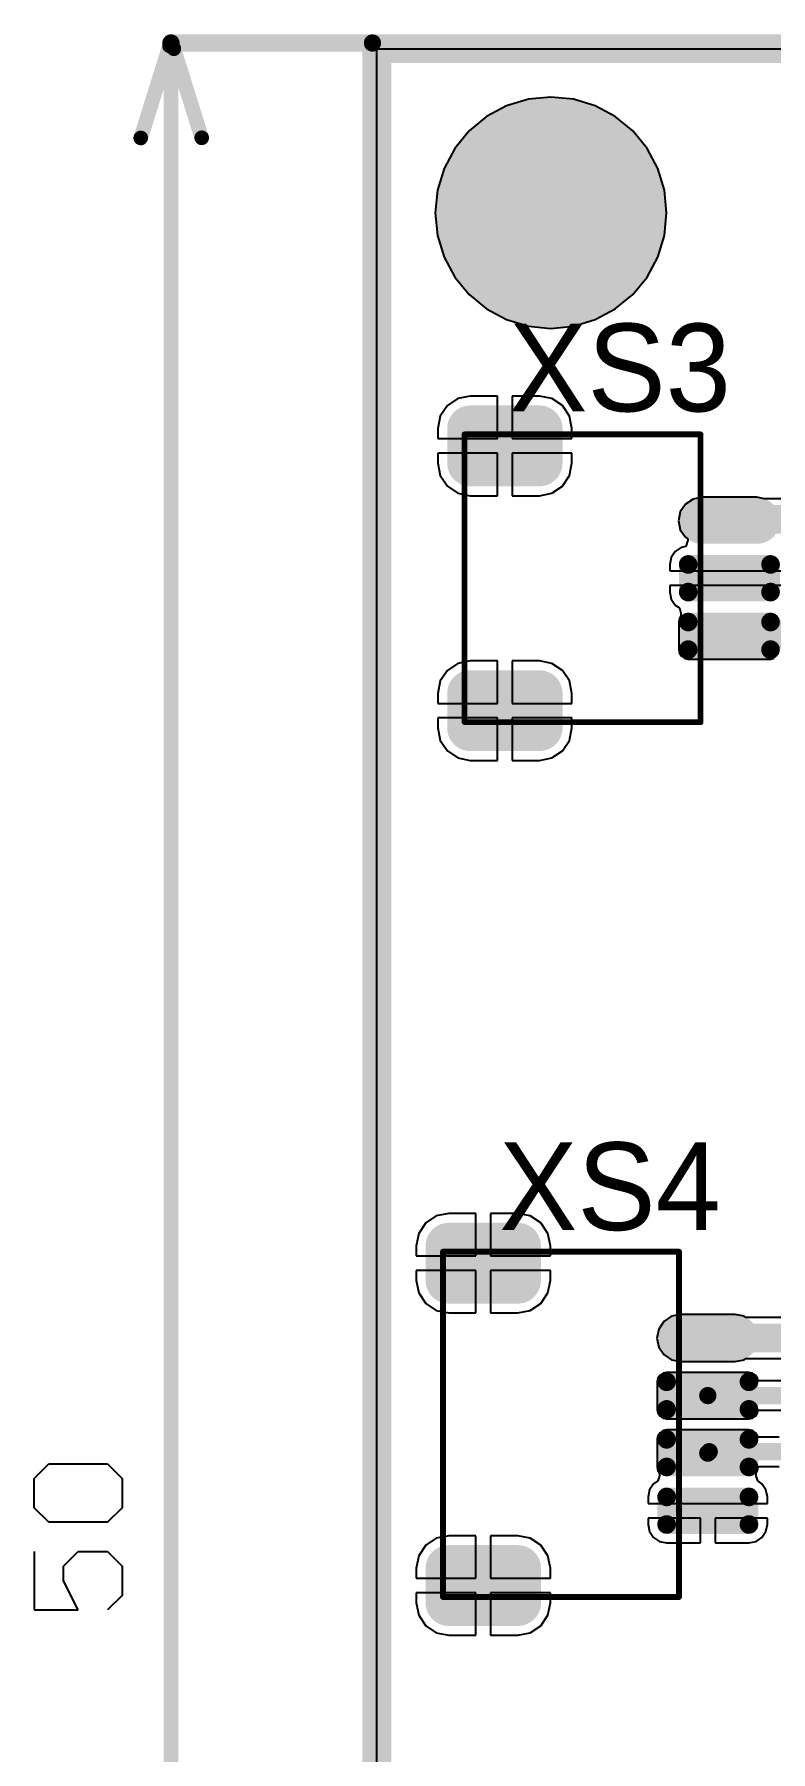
# Model space of a CAD drawing. Header units: millimetres. Extents: x 33 to 142, y 42 to 97.
# Drawn here: x 33.33 to 46.12, y 66.81 to 96.65 of the extents above; entities that cross this region are included whole.
import ezdxf

# ---------------------------------------------------------------- set-up
doc = ezdxf.new("R2010")
doc.units = ezdxf.units.MM
for name, color, linetype in [('BottomLayer', 5, 'Continuous'), ('BottomOverlay', 54, 'Continuous'), ('BottomSolder', 6, 'Continuous'), ('MultiLayer', 9, 'Continuous'), ('TopLayer', 1, 'Continuous'), ('TopOverlay', 2, 'Continuous'), ('TopPaste', 8, 'Continuous'), ('TopSolder', 216, 'Continuous'), ('ViaHoleLayer', 16, 'Continuous')]:
    doc.layers.add(name, color=color, linetype=linetype)

# ---------------------------------------------------------------- blocks, each defined once
blk = doc.blocks.new('CI1102M1H_74')
at = {"layer": 'TopLayer', "const_width": 0.6}
blk.add_lwpolyline([(1.5, 2.675), (1.5, 1.725)], dxfattribs=at)
at = {"layer": 'TopLayer'}
for points, const_width in [([(1.35, 2.675, 1), (1.65, 2.675, 1)], 0.3), ([(2.23, 2.915, 1), (2.29, 2.915, 1)], 0.06), ([(2.71, 2.915, 1), (2.77, 2.915, 1)], 0.06), ([(3.23, 2.915, 1), (3.29, 2.915, 1)], 0.06), ([(3.71, 2.915, 1), (3.77, 2.915, 1)], 0.06), ([(4.23, 2.915, 1), (4.29, 2.915, 1)], 0.06), ([(4.71, 2.915, 1), (4.77, 2.915, 1)], 0.06), ([(1.35, 1.725, 1), (1.65, 1.725, 1)], 0.3), ([(2.23, 1.485, 1), (2.29, 1.485, 1)], 0.06), ([(2.71, 1.485, 1), (2.77, 1.485, 1)], 0.06), ([(3.23, 1.485, 1), (3.29, 1.485, 1)], 0.06), ([(3.71, 1.485, 1), (3.77, 1.485, 1)], 0.06), ([(4.23, 1.485, 1), (4.29, 1.485, 1)], 0.06), ([(4.71, 1.485, 1), (4.77, 1.485, 1)], 0.06), ([(-0.25, -1.1, 1), (0.05, -1.1, 1)], 0.3), ([(0.35, -1.1, 1), (0.65, -1.1, 1)], 0.3), ([(5.35, -1.1, 1), (5.65, -1.1, 1)], 0.3), ([(5.95, -1.1, 1), (6.25, -1.1, 1)], 0.3), ([(-0.25, -2.3, 1), (0.05, -2.3, 1)], 0.3), ([(0.35, -2.3, 1), (0.65, -2.3, 1)], 0.3), ([(5.35, -2.3, 1), (5.65, -2.3, 1)], 0.3), ([(5.95, -2.3, 1), (6.25, -2.3, 1)], 0.3)]:
    blk.add_lwpolyline(points, format="xyb", close=True, dxfattribs=dict(at, const_width=const_width))
for points in [[(2.8, 1.485), (2.8, 2.915), (2.2, 1.485), (2.2, 2.915)], [(2.74, 1.425), (2.74, 2.975), (2.26, 1.425), (2.26, 2.975)], [(3.8, 1.485), (3.8, 2.915), (3.2, 1.485), (3.2, 2.915)], [(3.74, 1.425), (3.74, 2.975), (3.26, 1.425), (3.26, 2.975)], [(4.8, 1.485), (4.8, 2.915), (4.2, 1.485), (4.2, 2.915)], [(4.74, 1.425), (4.74, 2.975), (4.26, 1.425), (4.26, 2.975)], [(0.5, -2.6), (0.5, -0.8), (-0.1, -2.6), (-0.1, -0.8)], [(6.1, -2.6), (6.1, -0.8), (5.5, -2.6), (5.5, -0.8)], [(0.8, -2.3), (0.8, -1.1), (-0.4, -2.3), (-0.4, -1.1)], [(6.4, -2.3), (6.4, -1.1), (5.2, -2.3), (5.2, -1.1)]]:
    blk.add_solid(points, dxfattribs=at)
at = {"layer": 'TopOverlay', "const_width": 0.1}
for points in [[(0, 0), (0, 1.7)], [(6, 1.7), (0, 1.7)], [(6, -2.4), (6, 1.7)], [(0, -2.4), (0, 0.6)], [(5, -2.4), (0, -2.4)], [(6, -2.4), (4.5, -2.4)]]:
    blk.add_lwpolyline(points, dxfattribs=at)
at = {"layer": 'TopOverlay', "const_width": 0.05}
for points in [[(-0.025, 1.7, 1), (0.025, 1.7, 1)], [(-0.025, 1.7, 1), (0.025, 1.7, 1)], [(5.975, 1.7, 1), (6.025, 1.7, 1)], [(5.975, 1.7, 1), (6.025, 1.7, 1)], [(-0.025, 0.6, 1), (0.025, 0.6, 1)], [(-0.025, 0, 1), (0.025, 0, 1)], [(-0.025, -2.4, 1), (0.025, -2.4, 1)], [(-0.025, -2.4, 1), (0.025, -2.4, 1)], [(4.475, -2.4, 1), (4.525, -2.4, 1)], [(4.975, -2.4, 1), (5.025, -2.4, 1)], [(5.975, -2.4, 1), (6.025, -2.4, 1)], [(5.975, -2.4, 1), (6.025, -2.4, 1)]]:
    blk.add_lwpolyline(points, format="xyb", close=True, dxfattribs=at)
at = {"layer": 'TopPaste', "const_width": 0.6}
blk.add_lwpolyline([(1.5, 2.675), (1.5, 1.725)], dxfattribs=at)
at = {"layer": 'TopPaste'}
for points, const_width in [([(1.35, 2.675, 1), (1.65, 2.675, 1)], 0.3), ([(2.23, 2.915, 1), (2.29, 2.915, 1)], 0.06), ([(2.71, 2.915, 1), (2.77, 2.915, 1)], 0.06), ([(3.23, 2.915, 1), (3.29, 2.915, 1)], 0.06), ([(3.71, 2.915, 1), (3.77, 2.915, 1)], 0.06), ([(4.23, 2.915, 1), (4.29, 2.915, 1)], 0.06), ([(4.71, 2.915, 1), (4.77, 2.915, 1)], 0.06), ([(1.35, 1.725, 1), (1.65, 1.725, 1)], 0.3), ([(2.23, 1.485, 1), (2.29, 1.485, 1)], 0.06), ([(2.71, 1.485, 1), (2.77, 1.485, 1)], 0.06), ([(3.23, 1.485, 1), (3.29, 1.485, 1)], 0.06), ([(3.71, 1.485, 1), (3.77, 1.485, 1)], 0.06), ([(4.23, 1.485, 1), (4.29, 1.485, 1)], 0.06), ([(4.71, 1.485, 1), (4.77, 1.485, 1)], 0.06), ([(-0.25, -1.1, 1), (0.05, -1.1, 1)], 0.3), ([(0.35, -1.1, 1), (0.65, -1.1, 1)], 0.3), ([(5.35, -1.1, 1), (5.65, -1.1, 1)], 0.3), ([(5.95, -1.1, 1), (6.25, -1.1, 1)], 0.3), ([(-0.25, -2.3, 1), (0.05, -2.3, 1)], 0.3), ([(0.35, -2.3, 1), (0.65, -2.3, 1)], 0.3), ([(5.35, -2.3, 1), (5.65, -2.3, 1)], 0.3), ([(5.95, -2.3, 1), (6.25, -2.3, 1)], 0.3)]:
    blk.add_lwpolyline(points, format="xyb", close=True, dxfattribs=dict(at, const_width=const_width))
for points in [[(2.8, 1.485), (2.8, 2.915), (2.2, 1.485), (2.2, 2.915)], [(2.74, 1.425), (2.74, 2.975), (2.26, 1.425), (2.26, 2.975)], [(3.8, 1.485), (3.8, 2.915), (3.2, 1.485), (3.2, 2.915)], [(3.74, 1.425), (3.74, 2.975), (3.26, 1.425), (3.26, 2.975)], [(4.8, 1.485), (4.8, 2.915), (4.2, 1.485), (4.2, 2.915)], [(4.74, 1.425), (4.74, 2.975), (4.26, 1.425), (4.26, 2.975)], [(0.5, -2.6), (0.5, -0.8), (-0.1, -2.6), (-0.1, -0.8)], [(6.1, -2.6), (6.1, -0.8), (5.5, -2.6), (5.5, -0.8)], [(0.8, -2.3), (0.8, -1.1), (-0.4, -2.3), (-0.4, -1.1)], [(6.4, -2.3), (6.4, -1.1), (5.2, -2.3), (5.2, -1.1)]]:
    blk.add_solid(points, dxfattribs=at)
at = {"layer": 'TopSolder', "const_width": 0.803}
blk.add_lwpolyline([(1.5, 2.675), (1.5, 1.725)], dxfattribs=at)
at = {"layer": 'TopSolder'}
for points, const_width in [([(1.299, 2.675, 1), (1.701, 2.675, 1)], 0.402), ([(2.179, 2.915, 1), (2.341, 2.915, 1)], 0.162), ([(2.659, 2.915, 1), (2.821, 2.915, 1)], 0.162), ([(3.179, 2.915, 1), (3.341, 2.915, 1)], 0.162), ([(3.659, 2.915, 1), (3.821, 2.915, 1)], 0.162), ([(4.179, 2.915, 1), (4.341, 2.915, 1)], 0.162), ([(4.659, 2.915, 1), (4.821, 2.915, 1)], 0.162), ([(1.299, 1.725, 1), (1.701, 1.725, 1)], 0.402), ([(2.179, 1.485, 1), (2.341, 1.485, 1)], 0.162), ([(2.659, 1.485, 1), (2.821, 1.485, 1)], 0.162), ([(3.179, 1.485, 1), (3.341, 1.485, 1)], 0.162), ([(3.659, 1.485, 1), (3.821, 1.485, 1)], 0.162), ([(4.179, 1.485, 1), (4.341, 1.485, 1)], 0.162), ([(4.659, 1.485, 1), (4.821, 1.485, 1)], 0.162), ([(-0.301, -1.1, 1), (0.101, -1.1, 1)], 0.402), ([(0.299, -1.1, 1), (0.701, -1.1, 1)], 0.402), ([(5.299, -1.1, 1), (5.701, -1.1, 1)], 0.402), ([(5.899, -1.1, 1), (6.301, -1.1, 1)], 0.402), ([(-0.301, -2.3, 1), (0.101, -2.3, 1)], 0.402), ([(0.299, -2.3, 1), (0.701, -2.3, 1)], 0.402), ([(5.299, -2.3, 1), (5.701, -2.3, 1)], 0.402), ([(5.899, -2.3, 1), (6.301, -2.3, 1)], 0.402)]:
    blk.add_lwpolyline(points, format="xyb", close=True, dxfattribs=dict(at, const_width=const_width))
for points in [[(2.74, 1.323), (2.74, 3.077), (2.26, 1.323), (2.26, 3.077)], [(3.74, 1.323), (3.74, 3.077), (3.26, 1.323), (3.26, 3.077)], [(4.74, 1.323), (4.74, 3.077), (4.26, 1.323), (4.26, 3.077)], [(2.902, 1.485), (2.902, 2.915), (2.098, 1.485), (2.098, 2.915)], [(3.902, 1.485), (3.902, 2.915), (3.098, 1.485), (3.098, 2.915)], [(4.902, 1.485), (4.902, 2.915), (4.098, 1.485), (4.098, 2.915)], [(0.5, -2.702), (0.5, -0.698), (-0.1, -2.702), (-0.1, -0.698)], [(6.1, -2.702), (6.1, -0.698), (5.5, -2.702), (5.5, -0.698)], [(0.902, -2.3), (0.902, -1.1), (-0.502, -2.3), (-0.502, -1.1)], [(6.502, -2.3), (6.502, -1.1), (5.098, -2.3), (5.098, -1.1)]]:
    blk.add_solid(points, dxfattribs=at)
blk = doc.blocks.new('CI1108M1H_____________76')
at = {"layer": 'TopLayer', "const_width": 0.6}
blk.add_lwpolyline([(1.5, 2.675), (1.5, 1.725)], dxfattribs=at)
at = {"layer": 'TopLayer'}
for points, const_width in [([(1.35, 2.675, 1), (1.65, 2.675, 1)], 0.3), ([(2.23, 2.915, 1), (2.29, 2.915, 1)], 0.06), ([(2.71, 2.915, 1), (2.77, 2.915, 1)], 0.06), ([(3.23, 2.915, 1), (3.29, 2.915, 1)], 0.06), ([(3.71, 2.915, 1), (3.77, 2.915, 1)], 0.06), ([(1.35, 1.725, 1), (1.65, 1.725, 1)], 0.3), ([(2.23, 1.485, 1), (2.29, 1.485, 1)], 0.06), ([(2.71, 1.485, 1), (2.77, 1.485, 1)], 0.06), ([(3.23, 1.485, 1), (3.29, 1.485, 1)], 0.06), ([(3.71, 1.485, 1), (3.77, 1.485, 1)], 0.06), ([(-0.25, -1.1, 1), (0.05, -1.1, 1)], 0.3), ([(0.35, -1.1, 1), (0.65, -1.1, 1)], 0.3), ([(4.35, -1.1, 1), (4.65, -1.1, 1)], 0.3), ([(4.95, -1.1, 1), (5.25, -1.1, 1)], 0.3), ([(-0.25, -2.3, 1), (0.05, -2.3, 1)], 0.3), ([(0.35, -2.3, 1), (0.65, -2.3, 1)], 0.3), ([(4.35, -2.3, 1), (4.65, -2.3, 1)], 0.3), ([(4.95, -2.3, 1), (5.25, -2.3, 1)], 0.3)]:
    blk.add_lwpolyline(points, format="xyb", close=True, dxfattribs=dict(at, const_width=const_width))
for points in [[(2.8, 1.485), (2.8, 2.915), (2.2, 1.485), (2.2, 2.915)], [(2.74, 1.425), (2.74, 2.975), (2.26, 1.425), (2.26, 2.975)], [(3.8, 1.485), (3.8, 2.915), (3.2, 1.485), (3.2, 2.915)], [(3.74, 1.425), (3.74, 2.975), (3.26, 1.425), (3.26, 2.975)], [(0.5, -2.6), (0.5, -0.8), (-0.1, -2.6), (-0.1, -0.8)], [(5.1, -2.6), (5.1, -0.8), (4.5, -2.6), (4.5, -0.8)], [(0.8, -2.3), (0.8, -1.1), (-0.4, -2.3), (-0.4, -1.1)], [(5.4, -2.3), (5.4, -1.1), (4.2, -2.3), (4.2, -1.1)]]:
    blk.add_solid(points, dxfattribs=at)
at = {"layer": 'TopOverlay', "const_width": 0.1}
for points in [[(5, 1.7), (0, 1.7)], [(0, 0), (0, 1.7)], [(5, -2.4), (5, 1.7)], [(0, -2.4), (0, 0.6)], [(5, -2.4), (0, -2.4)], [(5, -2.4), (3.5, -2.4)]]:
    blk.add_lwpolyline(points, dxfattribs=at)
at = {"layer": 'TopOverlay', "const_width": 0.05}
for points in [[(-0.025, 1.7, 1), (0.025, 1.7, 1)], [(-0.025, 1.7, 1), (0.025, 1.7, 1)], [(4.975, 1.7, 1), (5.025, 1.7, 1)], [(4.975, 1.7, 1), (5.025, 1.7, 1)], [(-0.025, 0.6, 1), (0.025, 0.6, 1)], [(-0.025, 0, 1), (0.025, 0, 1)], [(-0.025, -2.4, 1), (0.025, -2.4, 1)], [(-0.025, -2.4, 1), (0.025, -2.4, 1)], [(3.475, -2.4, 1), (3.525, -2.4, 1)], [(4.975, -2.4, 1), (5.025, -2.4, 1)], [(4.975, -2.4, 1), (5.025, -2.4, 1)], [(4.975, -2.4, 1), (5.025, -2.4, 1)]]:
    blk.add_lwpolyline(points, format="xyb", close=True, dxfattribs=at)
at = {"layer": 'TopPaste', "const_width": 0.6}
blk.add_lwpolyline([(1.5, 2.675), (1.5, 1.725)], dxfattribs=at)
at = {"layer": 'TopPaste'}
for points, const_width in [([(1.35, 2.675, 1), (1.65, 2.675, 1)], 0.3), ([(2.23, 2.915, 1), (2.29, 2.915, 1)], 0.06), ([(2.71, 2.915, 1), (2.77, 2.915, 1)], 0.06), ([(3.23, 2.915, 1), (3.29, 2.915, 1)], 0.06), ([(3.71, 2.915, 1), (3.77, 2.915, 1)], 0.06), ([(1.35, 1.725, 1), (1.65, 1.725, 1)], 0.3), ([(2.23, 1.485, 1), (2.29, 1.485, 1)], 0.06), ([(2.71, 1.485, 1), (2.77, 1.485, 1)], 0.06), ([(3.23, 1.485, 1), (3.29, 1.485, 1)], 0.06), ([(3.71, 1.485, 1), (3.77, 1.485, 1)], 0.06), ([(-0.25, -1.1, 1), (0.05, -1.1, 1)], 0.3), ([(0.35, -1.1, 1), (0.65, -1.1, 1)], 0.3), ([(4.35, -1.1, 1), (4.65, -1.1, 1)], 0.3), ([(4.95, -1.1, 1), (5.25, -1.1, 1)], 0.3), ([(-0.25, -2.3, 1), (0.05, -2.3, 1)], 0.3), ([(0.35, -2.3, 1), (0.65, -2.3, 1)], 0.3), ([(4.35, -2.3, 1), (4.65, -2.3, 1)], 0.3), ([(4.95, -2.3, 1), (5.25, -2.3, 1)], 0.3)]:
    blk.add_lwpolyline(points, format="xyb", close=True, dxfattribs=dict(at, const_width=const_width))
for points in [[(2.8, 1.485), (2.8, 2.915), (2.2, 1.485), (2.2, 2.915)], [(2.74, 1.425), (2.74, 2.975), (2.26, 1.425), (2.26, 2.975)], [(3.8, 1.485), (3.8, 2.915), (3.2, 1.485), (3.2, 2.915)], [(3.74, 1.425), (3.74, 2.975), (3.26, 1.425), (3.26, 2.975)], [(0.5, -2.6), (0.5, -0.8), (-0.1, -2.6), (-0.1, -0.8)], [(5.1, -2.6), (5.1, -0.8), (4.5, -2.6), (4.5, -0.8)], [(0.8, -2.3), (0.8, -1.1), (-0.4, -2.3), (-0.4, -1.1)], [(5.4, -2.3), (5.4, -1.1), (4.2, -2.3), (4.2, -1.1)]]:
    blk.add_solid(points, dxfattribs=at)
at = {"layer": 'TopSolder', "const_width": 0.803}
blk.add_lwpolyline([(1.5, 2.675), (1.5, 1.725)], dxfattribs=at)
at = {"layer": 'TopSolder'}
for points, const_width in [([(1.299, 2.675, 1), (1.701, 2.675, 1)], 0.402), ([(2.179, 2.915, 1), (2.341, 2.915, 1)], 0.162), ([(2.659, 2.915, 1), (2.821, 2.915, 1)], 0.162), ([(3.179, 2.915, 1), (3.341, 2.915, 1)], 0.162), ([(3.659, 2.915, 1), (3.821, 2.915, 1)], 0.162), ([(1.299, 1.725, 1), (1.701, 1.725, 1)], 0.402), ([(2.179, 1.485, 1), (2.341, 1.485, 1)], 0.162), ([(2.659, 1.485, 1), (2.821, 1.485, 1)], 0.162), ([(3.179, 1.485, 1), (3.341, 1.485, 1)], 0.162), ([(3.659, 1.485, 1), (3.821, 1.485, 1)], 0.162), ([(-0.301, -1.1, 1), (0.101, -1.1, 1)], 0.402), ([(0.299, -1.1, 1), (0.701, -1.1, 1)], 0.402), ([(4.299, -1.1, 1), (4.701, -1.1, 1)], 0.402), ([(4.899, -1.1, 1), (5.301, -1.1, 1)], 0.402), ([(-0.301, -2.3, 1), (0.101, -2.3, 1)], 0.402), ([(0.299, -2.3, 1), (0.701, -2.3, 1)], 0.402), ([(4.299, -2.3, 1), (4.701, -2.3, 1)], 0.402), ([(4.899, -2.3, 1), (5.301, -2.3, 1)], 0.402)]:
    blk.add_lwpolyline(points, format="xyb", close=True, dxfattribs=dict(at, const_width=const_width))
for points in [[(2.74, 1.323), (2.74, 3.077), (2.26, 1.323), (2.26, 3.077)], [(3.74, 1.323), (3.74, 3.077), (3.26, 1.323), (3.26, 3.077)], [(2.902, 1.485), (2.902, 2.915), (2.098, 1.485), (2.098, 2.915)], [(3.902, 1.485), (3.902, 2.915), (3.098, 1.485), (3.098, 2.915)], [(0.5, -2.702), (0.5, -0.698), (-0.1, -2.702), (-0.1, -0.698)], [(5.1, -2.702), (5.1, -0.698), (4.5, -2.702), (4.5, -0.698)], [(0.902, -2.3), (0.902, -1.1), (-0.502, -2.3), (-0.502, -1.1)], [(5.502, -2.3), (5.502, -1.1), (4.098, -2.3), (4.098, -1.1)]]:
    blk.add_solid(points, dxfattribs=at)

msp = doc.modelspace()

# ---------------------------------------------------------------- linework, layer by layer
at = {"layer": 'BottomLayer'}
for p, q in [((39.275, 46.375), (39.275, 96.4)), ((39.275, 96.4), (94.9, 96.4)), ((41.908, 95.521), (41.531, 95.407)), ((42.3, 95.56), (41.908, 95.521)), ((42.692, 95.521), (42.3, 95.56)), ((43.069, 95.407), (42.692, 95.521)), ((41.183, 95.221), (40.879, 94.971)), ((41.531, 95.407), (41.183, 95.221)), ((43.417, 95.221), (43.069, 95.407)), ((43.721, 94.971), (43.417, 95.221)), ((40.879, 94.971), (40.629, 94.667)), ((43.971, 94.667), (43.721, 94.971)), ((40.629, 94.667), (40.443, 94.319)), ((44.157, 94.319), (43.971, 94.667)), ((40.443, 94.319), (40.329, 93.942)), ((44.271, 93.942), (44.157, 94.319)), ((40.329, 93.942), (40.29, 93.55)), ((44.31, 93.55), (44.271, 93.942)), ((40.29, 93.55), (40.329, 93.158)), ((44.271, 93.158), (44.31, 93.55)), ((40.329, 93.158), (40.443, 92.781)), ((44.157, 92.781), (44.271, 93.158)), ((40.443, 92.781), (40.629, 92.433)), ((43.971, 92.433), (44.157, 92.781)), ((40.629, 92.433), (40.879, 92.129)), ((43.721, 92.129), (43.971, 92.433)), ((40.879, 92.129), (41.183, 91.879)), ((43.417, 91.879), (43.721, 92.129)), ((41.183, 91.879), (41.531, 91.693)), ((41.531, 91.693), (41.908, 91.579)), ((42.692, 91.579), (43.069, 91.693)), ((43.069, 91.693), (43.417, 91.879)), ((41.908, 91.579), (42.3, 91.54)), ((42.3, 91.54), (42.692, 91.579))]:
    msp.add_line(p, q, dxfattribs=at)
at = {"layer": 'BottomLayer', "const_width": 1.9}
msp.add_lwpolyline([(41.35, 93.55, 1), (43.25, 93.55, 1)], format="xyb", close=True, dxfattribs=at)
at = {"layer": 'BottomOverlay'}
for p, q in [((33.326, 71.56), (33.58, 71.814)), ((33.58, 71.814), (34.596, 71.814)), ((34.596, 71.814), (34.85, 71.56)), ((33.326, 71.052), (33.326, 71.56)), ((34.85, 71.56), (34.85, 71.052)), ((33.58, 70.799), (33.326, 71.052)), ((34.85, 71.052), (34.596, 70.799)), ((34.596, 70.799), (33.58, 70.799)), ((33.326, 70.291), (33.326, 69.275)), ((33.834, 70.037), (34.088, 70.291)), ((34.088, 70.291), (34.596, 70.291)), ((34.596, 70.291), (34.85, 70.037)), ((33.834, 69.783), (33.834, 70.037)), ((34.85, 70.037), (34.85, 69.529)), ((34.088, 69.275), (33.834, 69.783)), ((34.85, 69.529), (34.596, 69.275)), ((33.326, 69.275), (34.088, 69.275))]:
    msp.add_line(p, q, dxfattribs=at)
for points, const_width in [([(35.175, 94.85), (35.675, 96.45)], 0.254), ([(35.7, 96.5), (39.2, 96.5)], 0.3), ([(35.7, 46.27), (35.7, 96.5)], 0.254), ([(35.75, 96.4), (36.234, 94.853)], 0.254)]:
    msp.add_lwpolyline(points, dxfattribs=dict(at, const_width=const_width))
for points, const_width in [([(35.612, 96.45, 1), (35.739, 96.45, 1)], 0.127), ([(35.625, 96.5, 1), (35.775, 96.5, 1)], 0.15), ([(35.636, 96.5, 1), (35.763, 96.5, 1)], 0.127), ([(35.686, 96.4, 1), (35.813, 96.4, 1)], 0.127), ([(39.125, 96.5, 1), (39.275, 96.5, 1)], 0.15), ([(35.111, 94.85, 1), (35.238, 94.85, 1)], 0.127), ([(36.17, 94.853, 1), (36.297, 94.853, 1)], 0.127)]:
    msp.add_lwpolyline(points, format="xyb", close=True, dxfattribs=dict(at, const_width=const_width))
at = {"layer": 'BottomSolder', "const_width": 2.002}
msp.add_lwpolyline([(41.299, 93.55, 1), (43.301, 93.55, 1)], format="xyb", close=True, dxfattribs=at)
at = {"layer": 'MultiLayer', "const_width": 1.9}
msp.add_lwpolyline([(41.35, 93.55, 1), (43.25, 93.55, 1)], format="xyb", close=True, dxfattribs=at)
at = {"layer": 'TopLayer'}
for p, q in [((39.275, 46.606), (39.275, 96.4)), ((39.275, 96.4), (94.9, 96.4)), ((41.908, 95.521), (41.531, 95.407)), ((42.3, 95.56), (41.908, 95.521)), ((42.692, 95.521), (42.3, 95.56)), ((43.069, 95.407), (42.692, 95.521)), ((41.183, 95.221), (40.879, 94.971)), ((41.531, 95.407), (41.183, 95.221)), ((43.417, 95.221), (43.069, 95.407)), ((43.721, 94.971), (43.417, 95.221)), ((40.879, 94.971), (40.629, 94.667)), ((43.971, 94.667), (43.721, 94.971)), ((40.629, 94.667), (40.443, 94.319)), ((44.157, 94.319), (43.971, 94.667)), ((40.443, 94.319), (40.329, 93.942)), ((44.271, 93.942), (44.157, 94.319)), ((40.329, 93.942), (40.29, 93.55)), ((44.31, 93.55), (44.271, 93.942)), ((40.29, 93.55), (40.329, 93.158)), ((44.271, 93.158), (44.31, 93.55)), ((40.329, 93.158), (40.443, 92.781)), ((44.157, 92.781), (44.271, 93.158)), ((40.443, 92.781), (40.629, 92.433)), ((43.971, 92.433), (44.157, 92.781)), ((40.629, 92.433), (40.879, 92.129)), ((43.721, 92.129), (43.971, 92.433)), ((40.879, 92.129), (41.183, 91.879)), ((43.417, 91.879), (43.721, 92.129)), ((41.183, 91.879), (41.531, 91.693)), ((41.531, 91.693), (41.908, 91.579)), ((42.692, 91.579), (43.069, 91.693)), ((43.069, 91.693), (43.417, 91.879)), ((41.908, 91.579), (42.3, 91.54)), ((42.3, 91.54), (42.692, 91.579)), ((40.501, 90.199), (40.378, 90.016)), ((40.684, 90.322), (40.501, 90.199)), ((40.9, 90.365), (40.684, 90.322)), ((41.373, 90.365), (40.9, 90.365)), ((41.373, 89.627), (41.373, 90.365)), ((42.1, 90.365), (41.627, 90.365)), ((41.627, 90.365), (41.627, 89.627)), ((42.316, 90.322), (42.1, 90.365)), ((42.499, 90.199), (42.316, 90.322)), ((42.622, 90.016), (42.499, 90.199)), ((40.378, 90.016), (40.335, 89.8)), ((42.665, 89.8), (42.622, 90.016)), ((40.335, 89.8), (40.335, 89.627)), ((40.335, 89.627), (41.373, 89.627)), ((41.627, 89.627), (42.665, 89.627)), ((42.665, 89.627), (42.665, 89.8)), ((41.373, 89.373), (40.335, 89.373)), ((40.335, 89.373), (40.335, 89.2)), ((41.373, 88.635), (41.373, 89.373)), ((42.665, 89.373), (41.627, 89.373)), ((41.627, 89.373), (41.627, 88.635)), ((42.665, 89.2), (42.665, 89.373)), ((40.335, 89.2), (40.378, 88.984)), ((40.378, 88.984), (40.501, 88.801)), ((42.499, 88.801), (42.622, 88.984)), ((42.622, 88.984), (42.665, 89.2)), ((40.501, 88.801), (40.684, 88.678)), ((40.684, 88.678), (40.9, 88.635)), ((40.9, 88.635), (41.373, 88.635)), ((41.627, 88.635), (42.1, 88.635)), ((42.1, 88.635), (42.316, 88.678)), ((42.316, 88.678), (42.499, 88.801)), ((44.548, 88.356), (44.517, 88.2)), ((44.637, 88.488), (44.548, 88.356)), ((44.769, 88.577), (44.637, 88.488)), ((44.925, 88.608), (44.769, 88.577)), ((45.875, 88.608), (44.925, 88.608)), ((46.006, 88.582), (45.875, 88.608)), ((48.902, 88.582), (46.006, 88.582)), ((44.517, 88.2), (44.548, 88.044)), ((44.548, 88.044), (44.637, 87.912)), ((44.562, 87.736), (44.459, 87.666)), ((44.646, 87.752), (44.562, 87.736)), ((44.637, 87.912), (44.678, 87.884)), ((44.679, 87.863), (44.646, 87.752)), ((44.678, 87.884), (44.679, 87.863)), ((44.389, 87.563), (44.365, 87.44)), ((44.365, 87.44), (44.365, 87.327)), ((44.459, 87.666), (44.389, 87.563)), ((44.365, 87.327), (46.435, 87.327)), ((46.435, 87.073), (44.365, 87.073)), ((44.365, 87.073), (44.365, 86.96)), ((44.365, 86.96), (44.389, 86.837)), ((44.389, 86.837), (44.459, 86.734)), ((44.459, 86.734), (44.533, 86.684)), ((44.533, 86.684), (44.559, 86.592)), ((44.557, 86.536), (44.534, 86.502)), ((44.559, 86.592), (44.557, 86.536)), ((44.534, 86.502), (44.522, 86.44)), ((44.522, 86.44), (44.522, 85.96)), ((44.522, 85.96), (44.534, 85.898)), ((40.684, 85.722), (40.501, 85.599)), ((40.9, 85.765), (40.684, 85.722)), ((41.373, 85.765), (40.9, 85.765)), ((41.373, 85.027), (41.373, 85.765)), ((42.1, 85.765), (41.627, 85.765)), ((41.627, 85.765), (41.627, 85.027)), ((42.316, 85.722), (42.1, 85.765)), ((42.499, 85.599), (42.316, 85.722)), ((44.534, 85.898), (44.57, 85.845)), ((44.57, 85.845), (44.623, 85.809)), ((44.623, 85.809), (44.685, 85.797)), ((44.685, 85.797), (46.115, 85.797)), ((46.115, 85.797), (46.177, 85.809)), ((40.378, 85.416), (40.335, 85.2)), ((40.501, 85.599), (40.378, 85.416)), ((42.622, 85.416), (42.499, 85.599)), ((42.665, 85.2), (42.622, 85.416)), ((40.335, 85.2), (40.335, 85.027)), ((42.665, 85.027), (42.665, 85.2)), ((40.335, 85.027), (41.373, 85.027)), ((41.373, 84.773), (40.335, 84.773)), ((40.335, 84.773), (40.335, 84.6)), ((41.373, 84.035), (41.373, 84.773)), ((41.627, 85.027), (42.665, 85.027)), ((42.665, 84.773), (41.627, 84.773)), ((41.627, 84.773), (41.627, 84.035)), ((42.665, 84.6), (42.665, 84.773)), ((40.335, 84.6), (40.378, 84.384)), ((42.622, 84.384), (42.665, 84.6)), ((40.378, 84.384), (40.501, 84.201)), ((40.501, 84.201), (40.684, 84.078)), ((42.316, 84.078), (42.499, 84.201)), ((42.499, 84.201), (42.622, 84.384)), ((40.684, 84.078), (40.9, 84.035)), ((40.9, 84.035), (41.373, 84.035)), ((41.627, 84.035), (42.1, 84.035)), ((42.1, 84.035), (42.316, 84.078)), ((40.309, 76.122), (40.126, 75.999)), ((40.525, 76.165), (40.309, 76.122)), ((40.998, 76.165), (40.525, 76.165)), ((40.998, 75.427), (40.998, 76.165)), ((41.725, 76.165), (41.252, 76.165)), ((41.252, 76.165), (41.252, 75.427)), ((41.941, 76.122), (41.725, 76.165)), ((42.124, 75.999), (41.941, 76.122)), ((40.003, 75.816), (39.96, 75.6)), ((40.126, 75.999), (40.003, 75.816)), ((42.247, 75.816), (42.124, 75.999)), ((42.29, 75.6), (42.247, 75.816)), ((39.96, 75.6), (39.96, 75.427)), ((42.29, 75.427), (42.29, 75.6)), ((39.96, 75.427), (40.998, 75.427)), ((41.252, 75.427), (42.29, 75.427)), ((40.998, 75.173), (39.96, 75.173)), ((39.96, 75.173), (39.96, 75)), ((39.96, 75), (40.003, 74.784)), ((40.998, 74.435), (40.998, 75.173)), ((42.29, 75.173), (41.252, 75.173)), ((41.252, 75.173), (41.252, 74.435)), ((42.247, 74.784), (42.29, 75)), ((42.29, 75), (42.29, 75.173)), ((40.003, 74.784), (40.126, 74.601)), ((40.126, 74.601), (40.309, 74.478)), ((41.941, 74.478), (42.124, 74.601)), ((42.124, 74.601), (42.247, 74.784)), ((40.309, 74.478), (40.525, 74.435)), ((40.525, 74.435), (40.998, 74.435)), ((41.252, 74.435), (41.725, 74.435)), ((41.725, 74.435), (41.941, 74.478)), ((44.394, 74.377), (44.262, 74.288)), ((44.55, 74.408), (44.394, 74.377)), ((45.5, 74.408), (44.55, 74.408)), ((45.656, 74.377), (45.5, 74.408)), ((45.686, 74.357), (45.656, 74.377)), ((48.968, 74.357), (45.686, 74.357)), ((44.173, 74.156), (44.142, 74)), ((44.142, 74), (44.173, 73.844)), ((44.262, 74.288), (44.173, 74.156)), ((44.173, 73.844), (44.262, 73.712)), ((44.262, 73.712), (44.394, 73.623)), ((44.31, 73.403), (44.248, 73.391)), ((45.74, 73.403), (44.31, 73.403)), ((44.394, 73.623), (44.55, 73.592)), ((44.55, 73.592), (45.5, 73.592)), ((45.5, 73.592), (45.656, 73.623)), ((45.656, 73.623), (45.686, 73.643)), ((45.686, 73.643), (48.968, 73.643)), ((45.802, 73.391), (45.74, 73.403)), ((44.159, 73.302), (44.147, 73.24)), ((44.147, 73.24), (44.147, 72.76)), ((44.195, 73.355), (44.159, 73.302)), ((44.248, 73.391), (44.195, 73.355)), ((45.855, 73.355), (45.802, 73.391)), ((45.891, 73.302), (45.855, 73.355)), ((45.9, 73.255), (45.891, 73.302)), ((46.854, 73.255), (45.9, 73.255)), ((44.147, 72.76), (44.159, 72.698)), ((44.159, 72.698), (44.195, 72.645)), ((44.195, 72.645), (44.248, 72.609)), ((44.248, 72.609), (44.31, 72.597)), ((44.31, 72.597), (45.74, 72.597)), ((45.74, 72.597), (45.802, 72.609)), ((45.802, 72.609), (45.855, 72.645)), ((45.855, 72.645), (45.891, 72.698)), ((45.891, 72.698), (45.9, 72.745)), ((45.9, 72.745), (46.929, 72.745)), ((44.159, 72.302), (44.147, 72.24)), ((44.147, 72.24), (44.147, 71.76)), ((44.195, 72.355), (44.159, 72.302)), ((44.248, 72.391), (44.195, 72.355)), ((44.31, 72.403), (44.248, 72.391)), ((45.74, 72.403), (44.31, 72.403)), ((45.802, 72.391), (45.74, 72.403)), ((45.855, 72.355), (45.802, 72.391)), ((45.891, 72.302), (45.855, 72.355)), ((45.895, 72.28), (45.891, 72.302)), ((46.266, 72.28), (45.895, 72.28)), ((44.147, 71.76), (44.159, 71.698)), ((44.184, 71.608), (44.158, 71.516)), ((44.159, 71.698), (44.182, 71.664)), ((44.182, 71.664), (44.184, 71.608)), ((45.866, 71.608), (45.868, 71.664)), ((45.892, 71.516), (45.866, 71.608)), ((45.868, 71.664), (45.891, 71.698)), ((45.891, 71.698), (45.903, 71.76)), ((45.903, 71.76), (45.903, 71.77)), ((45.903, 71.77), (46.266, 71.77)), ((44.014, 71.363), (43.99, 71.24)), ((44.084, 71.466), (44.014, 71.363)), ((44.158, 71.516), (44.084, 71.466)), ((45.966, 71.466), (45.892, 71.516)), ((46.036, 71.363), (45.966, 71.466)), ((46.06, 71.24), (46.036, 71.363)), ((43.99, 71.24), (43.99, 71.127)), ((43.99, 71.127), (46.06, 71.127)), ((46.06, 71.127), (46.06, 71.24)), ((44.898, 70.873), (43.99, 70.873)), ((43.99, 70.873), (43.99, 70.76)), ((43.99, 70.76), (44.014, 70.637)), ((44.898, 70.44), (44.898, 70.873)), ((46.06, 70.873), (45.152, 70.873)), ((45.152, 70.873), (45.152, 70.44)), ((46.036, 70.637), (46.06, 70.76)), ((46.06, 70.76), (46.06, 70.873)), ((40.309, 70.522), (40.126, 70.399)), ((40.525, 70.565), (40.309, 70.522)), ((40.998, 70.565), (40.525, 70.565)), ((40.998, 69.827), (40.998, 70.565)), ((41.725, 70.565), (41.252, 70.565)), ((41.252, 70.565), (41.252, 69.827)), ((41.941, 70.522), (41.725, 70.565)), ((42.124, 70.399), (41.941, 70.522)), ((44.014, 70.637), (44.084, 70.534)), ((44.084, 70.534), (44.187, 70.464)), ((44.187, 70.464), (44.31, 70.44)), ((44.31, 70.44), (44.898, 70.44)), ((45.152, 70.44), (45.74, 70.44)), ((45.74, 70.44), (45.863, 70.464)), ((45.863, 70.464), (45.966, 70.534)), ((45.966, 70.534), (46.036, 70.637)), ((40.003, 70.216), (39.96, 70)), ((40.126, 70.399), (40.003, 70.216)), ((42.247, 70.216), (42.124, 70.399)), ((42.29, 70), (42.247, 70.216)), ((39.96, 70), (39.96, 69.827)), ((39.96, 69.827), (40.998, 69.827)), ((41.252, 69.827), (42.29, 69.827)), ((42.29, 69.827), (42.29, 70)), ((40.998, 69.573), (39.96, 69.573)), ((39.96, 69.573), (39.96, 69.4)), ((40.998, 68.835), (40.998, 69.573)), ((42.29, 69.573), (41.252, 69.573)), ((41.252, 69.573), (41.252, 68.835)), ((42.29, 69.4), (42.29, 69.573)), ((39.96, 69.4), (40.003, 69.184)), ((42.247, 69.184), (42.29, 69.4)), ((40.003, 69.184), (40.126, 69.001)), ((40.126, 69.001), (40.309, 68.878)), ((41.941, 68.878), (42.124, 69.001)), ((42.124, 69.001), (42.247, 69.184)), ((40.309, 68.878), (40.525, 68.835)), ((40.525, 68.835), (40.998, 68.835)), ((41.252, 68.835), (41.725, 68.835)), ((41.725, 68.835), (41.941, 68.878))]:
    msp.add_line(p, q, dxfattribs=at)
for points, const_width in [([(41.35, 93.55, 1), (43.25, 93.55, 1)], 1.9), ([(44.775, 88.225, 1), (45.025, 88.225, 1)], 0.25), ([(44.775, 86.225, 1), (45.025, 86.225, 1)], 0.25), ([(44.875, 74, 1), (45.125, 74, 1)], 0.25), ([(44.9, 74, 1), (45.15, 74, 1)], 0.25), ([(44.9, 74, 1), (45.15, 74, 1)], 0.25), ([(44.95, 73, 1), (45.1, 73, 1)], 0.15), ([(44.95, 72, 1), (45.1, 72, 1)], 0.15), ([(44.975, 72.025, 1), (45.125, 72.025, 1)], 0.15), ([(44.975, 72.025, 1), (45.125, 72.025, 1)], 0.15)]:
    msp.add_lwpolyline(points, format="xyb", close=True, dxfattribs=dict(at, const_width=const_width))
for points, const_width in [([(44.9, 88.225), (49.05, 88.225)], 0.5), ([(44.9, 86.225), (48.569, 86.225)], 0.5), ([(45, 74), (45.025, 74)], 0.5), ([(45.025, 74), (49.325, 74)], 0.5), ([(45.025, 73), (47.025, 73)], 0.3), ([(45.025, 72), (45.05, 72.025)], 0.3), ([(45.05, 72.025), (46.425, 72.025)], 0.3)]:
    msp.add_lwpolyline(points, dxfattribs=dict(at, const_width=const_width))
at = {"layer": 'TopOverlay', "const_width": 0.5}
for points in [[(39.275, 96.4), (142.075, 96.4)], [(39.275, 46.375), (39.275, 96.4)]]:
    msp.add_lwpolyline(points, dxfattribs=at)
at = {"layer": 'TopOverlay', "const_width": 0.25}
msp.add_lwpolyline([(39.15, 96.4, 1), (39.4, 96.4, 1)], format="xyb", close=True, dxfattribs=at)
msp.add_lwpolyline([(39.15, 96.4, 1), (39.4, 96.4, 1)], format="xyb", close=True, dxfattribs=at)
at = {"layer": 'TopSolder', "const_width": 2.002}
msp.add_lwpolyline([(41.299, 93.55, 1), (43.301, 93.55, 1)], format="xyb", close=True, dxfattribs=at)
at = {"layer": 'ViaHoleLayer', "const_width": 1.9}
msp.add_lwpolyline([(41.35, 93.55, 1), (43.25, 93.55, 1)], format="xyb", close=True, dxfattribs=at)

# ---------------------------------------------------------------- block references
at = {"rotation": 270}
for name, p in [('CI1108M1H_____________76', (43.2, 89.7)), ('CI1102M1H_74', (42.825, 75.5))]:
    msp.add_blockref(name, p, dxfattribs=at)

# ---------------------------------------------------------------- texts
at = {"layer": 'TopOverlay'}
for s, p in [('XS3', (41.575, 90.1)), ('XS4', (41.4, 75.875))]:
    msp.add_text(s, height=1.524, dxfattribs=at).set_placement(p)

doc.saveas('drawing.dxf')
